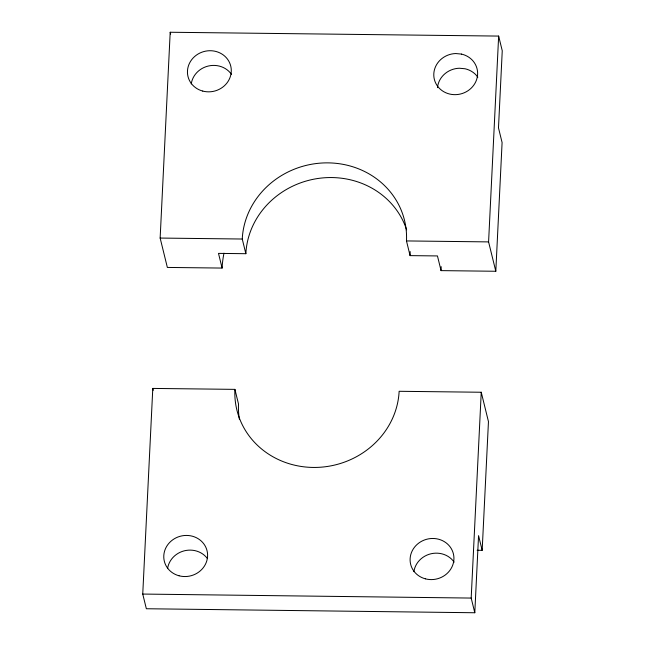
<?xml version="1.0" encoding="UTF-8"?>
<svg xmlns="http://www.w3.org/2000/svg" width="645" height="645" viewBox="0 0 645 645"><rect width="100%" height="100%" fill="white"/><g stroke="black" fill="none" stroke-linecap="round" stroke-linejoin="round"><path stroke-width="0.97" d="M482.17 550.322L478.558 535.64L474.793 612.75L146.351 608.743L142.747 594.061L152.792 388.419L234.909 389.37A82.512 76.771 -13.8 0 0 313.252 467.44A82.512 76.771 -13.8 0 0 399.134 391.289L481.243 392.249L488.459 421.612L482.17 550.322L477.131 550.266M160.145 238.061L170.199 32.25L498.65 36.08L502.253 50.77L498.488 127.871L502.092 142.553L495.803 271.263L441.059 270.626L437.455 255.936L410.083 255.622L406.479 240.932A82.512 76.771 -13.8 0 0 328.136 162.871A82.512 76.771 -13.8 0 0 242.254 239.021L160.145 238.061L167.353 267.433L222.098 268.07A110.021 102.361 -13.8 0 1 223.984 253.171M474.793 612.75L471.189 598.068L481.243 392.249M495.803 271.263L488.588 241.899L498.65 36.08M406.479 240.932L488.588 241.899M406.64 229.846A82.512 76.771 -13.8 0 0 317.792 178.504A82.512 76.771 -13.8 0 0 245.858 253.703L218.494 253.388L222.098 268.07M142.747 594.061L471.189 598.068M242.254 239.021L245.858 253.703M170.199 32.25L170.651 34.088M234.909 389.37L238.513 404.06A82.512 76.771 -13.8 0 0 239.359 419.137M152.792 388.419L153.26 390.314M167.571 568.632A22.003 20.471 -13.8 0 1 184.131 550.862A22.003 20.471 -13.8 0 1 207.279 558.36M413.897 571.68A22.003 20.471 -13.8 0 1 430.925 553.789A22.003 20.471 -13.8 0 1 454.136 562.142M191.251 83.923A22.003 20.471 -13.8 0 1 208.279 66.04A22.003 20.471 -13.8 0 1 231.49 74.385M437.487 87.631A22.003 20.471 -13.8 0 1 459.369 68.233L465.037 68.765A22.003 20.471 -13.8 0 1 477.832 77.207M410.172 251.606A82.512 76.771 -13.8 0 1 410.083 255.622M441.172 266.659A110.021 102.361 -13.8 0 1 441.059 270.626M461.433 54.083L455.765 53.543A22.003 20.471 -13.8 0 0 435.818 83.366A22.003 20.471 -13.8 0 0 472.471 86.817A22.003 20.471 -13.8 0 0 461.433 54.083M179.052 575.783A22.003 20.471 -13.8 0 0 207.093 550.911A22.003 20.471 -13.8 0 0 170.917 541.268A22.003 20.471 -13.8 0 0 179.052 575.783M425.378 578.831A22.003 20.471 -13.8 0 0 453.427 553.958A22.003 20.471 -13.8 0 0 417.242 544.316A22.003 20.471 -13.8 0 0 425.378 578.831M202.732 91.074A22.003 20.471 -13.8 0 0 230.781 66.209A22.003 20.471 -13.8 0 0 194.597 56.558A22.003 20.471 -13.8 0 0 202.732 91.074"/></g></svg>
